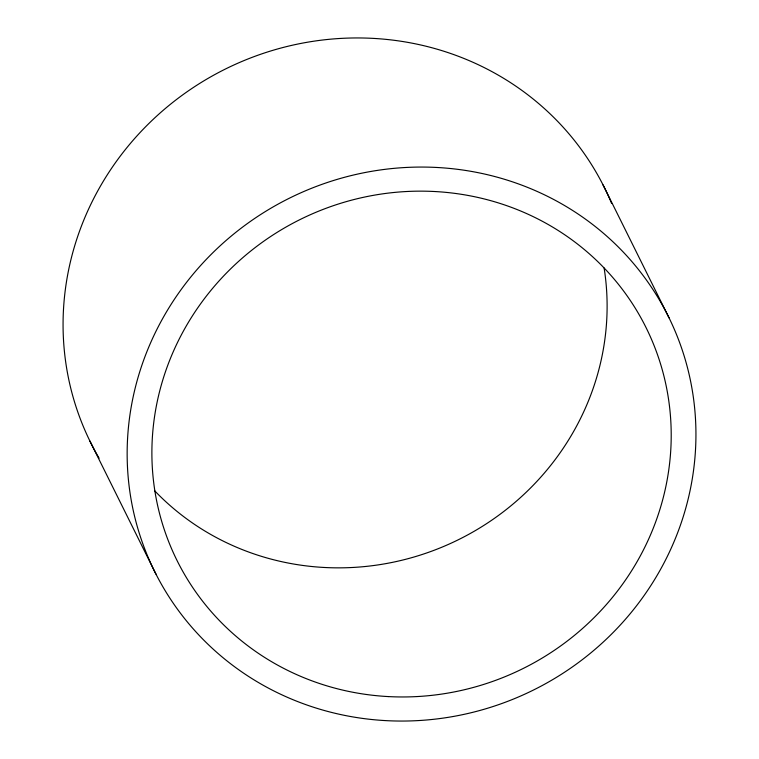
<?xml version="1.0" encoding="UTF-8"?>
<svg xmlns="http://www.w3.org/2000/svg" width="759" height="759" viewBox="0 0 759 759"><rect width="100%" height="100%" fill="white"/><g stroke="black" fill="none" stroke-linecap="round" stroke-linejoin="round"><path stroke-width="1.14" d="M603.044 184.911L669.068 317.888A286.769 274.53 -26.4 0 1 387.289 720.699A286.769 274.53 -26.4 0 1 178.28 293.591A286.769 274.53 -26.4 0 1 669.068 317.888M89.932 441.112L155.956 574.089M99.097 458.208A286.769 274.53 -26.4 0 1 223.763 69.856A286.769 274.53 -26.4 0 1 610.378 200.528M610.796 201.524A286.769 274.53 -26.4 0 1 611.631 203.507M604.117 267.984A261.836 250.66 -26.4 0 1 458.664 539.583A261.836 250.66 -26.4 0 1 154.513 490.627M388.504 696.591A261.836 250.66 -26.4 0 0 647.057 329.634A261.836 250.66 -26.4 0 0 199.076 305.943A261.836 250.66 -26.4 0 0 388.504 696.591"/></g></svg>
